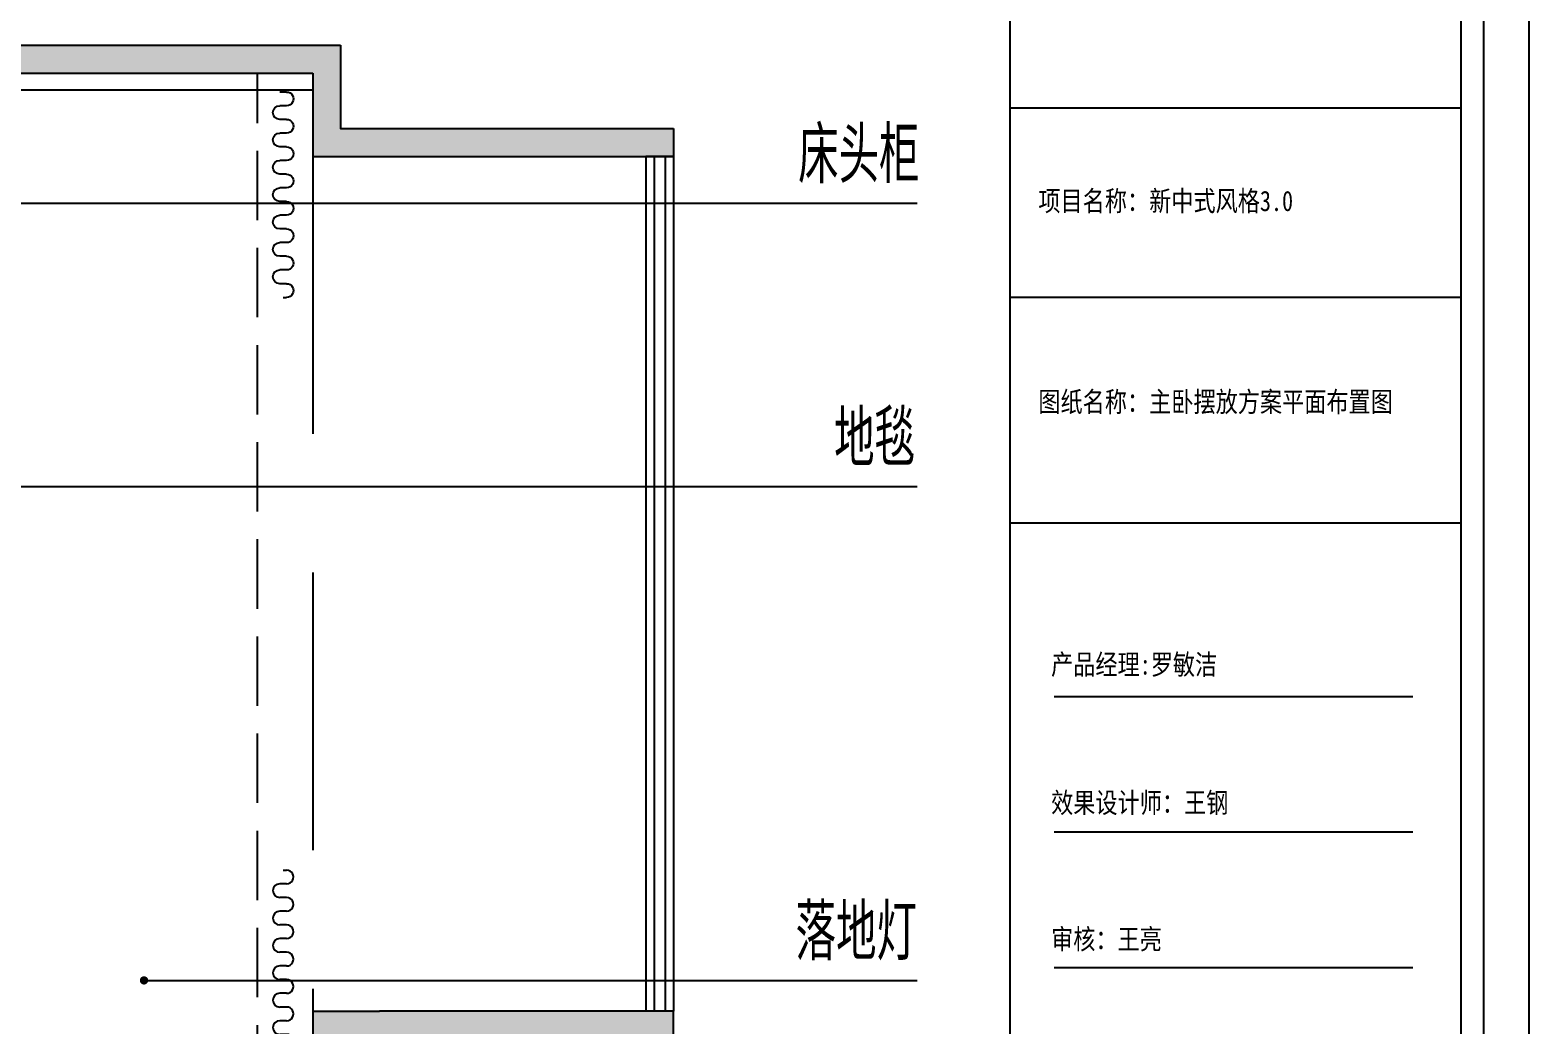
# Model space of a CAD drawing. Extents: x 23971 to 232415, y -48119 to 67869.
# Drawn here: x 189871 to 195275, y 36789 to 40374 of the extents above; entities that cross this region are included whole.
import ezdxf

# ---------------------------------------------------------------- set-up
doc = ezdxf.new("R2010")
doc.units = 0
doc.header["$LTSCALE"] = 1000
doc.header["$MEASUREMENT"] = 0
doc.linetypes.add('DASH', pattern=[0.35, 0.25, -0.1])
doc.linetypes.add('DASHED', pattern=[0.75, 0.5, -0.25])
for name, color, linetype in [('A-rc 混凝土墙', 255, 'Continuous'), ('A-WINDOW-门窗', 153, 'Continuous'), ('D-window 窗', 32, 'Continuous'), ('DS-DRAPERY', 32, 'Continuous'), ('PM-家具', 146, 'Continuous'), ('PUB_DIM', 3, 'Continuous'), ('PUB_TEXT', 7, 'Continuous'), ('WALL', 9, 'Continuous'), ('WINDOW', 4, 'Continuous'), ('活动家具', 7, 'Continuous')]:
    doc.layers.add(name, color=color, linetype=linetype)
doc.styles.add('_TCH_DIM', font='SIMPLEX', dxfattribs={"bigfont": 'GBCBIG'})
doc.styles.get("Standard").update_dxf_attribs({"font": 'gbenor.shx', "bigfont": 'gbcbig.shx'})
doc.styles.add('WJ', font='', dxfattribs={"width": 0.8, "height": 135})
doc.styles.get('WJ').set_extended_font_data('FangSong_GB2312')
doc.dimstyles.new('ISO-25', dxfattribs={"dimtxt": 2.5, "dimasz": 2.5, "dimexe": 1.25, "dimexo": 0.625, "dimtad": 1, "dimtxsty": 'Standard', "dimcen": 2.5, "dimadec": 0, "dimazin": 0, "dimtfac": 1, "dimtmove": 0, "dimatfit": 3, "dimfxl": 1, "dimarcsym": 0})
pattern_1 = [(225, (336821.013, 49020.184), (17.6776695, -17.6776695), []), (230, (336821.013, 49020.184), (-71.726018, 6.275213), [7.5, -82.5]), (175, (336821.01, 49020.184), (13.875133, -75.219213), [6, -66]), (280.4514, (336815.036, 49020.71), (-57.850938, -68.943954), [6.37402, -70.11421]), (226.1842, (336821.01, 49000.18), (-106.724105, 16.5519), [11.25, -123.75]), (276.6356, (336812.12, 49001.56), (-93.46627, -97.41179), [9.56103, -105.1713]), (171.1842, (336821.01, 49000.18), (-93.466195, -97.41186), [9, -99]), (201, (336811.013, 49005.184), (-59.690705, 40.26189), [7.5, -82.5]), (146, (336811.01, 49005.184), (-24.331533, -72.515005), [6, -66]), (251.4514, (336806.04, 49008.54), (-84.022263, -32.25305), [6.37402, -70.11421]), (217.5, (336821.013, 49020.184), (-1.2159855, -33.2893854), [0, -65.2, 0, -67, 0, -66.25]), (187.5, (336821.013, 49020.184), (-26.306954, -39.441171), [0, -38.2, 0, -63.7, 0, -25.25]), (147.5, (336843.313, 49020.184), (-53.3822436, 2.255487), [0, -25, 0, -78, 0, -103.5]), (137.5, (336853.313, 49020.184), (-58.318617, -10.010498), [0, -32.5, 0, -51.8, 0, -73.5])]

# ---------------------------------------------------------------- blocks, each defined once
blk = doc.blocks.new('40kuang')
at = {"color": 251}
blk.add_line((-169558.1, 28598.2), (-169558.1, 36672.9), dxfattribs=at)
for p, q in [((-171265.8, 28679.5), (-171265.8, 36591.5)), ((-169639.4, 28679.5), (-169639.4, 36591.5)), ((-171265.8, 34614.4), (-169639.4, 34614.4)), ((-171265.8, 33932.4), (-169639.4, 33932.4)), ((-171265.8, 33119.1), (-169639.4, 33119.1)), ((-171107.3, 32493.3), (-169814.7, 32493.3)), ((-171107.3, 32005.4), (-169814.7, 32005.4)), ((-171107.3, 31517.4), (-169814.7, 31517.4))]:
    blk.add_line(p, q)
blk.add_lwpolyline([(-181275.4, 28435.5), (-169395.4, 28435.5), (-169395.4, 36835.5), (-181275.4, 36835.5)], close=True)
at = {"char_height": 73.19, "attachment_point": 1, "style": 'WJ'}
for s, insert, width in [('{\\fSimSun|b0|i0|c134|p2;项目名称：新中式风格}3.0', (-171164, 34315.5), 1138.54), ('{\\fSimSun|b0|i0|c134|p2;产品经理:罗敏洁}', (-171118.1, 32645.4), 890.377), ('{\\fSimSun|b0|i0|c134|p2;审核：王亮}', (-171118.1, 31655.6), 437.804)]:
    blk.add_mtext(s, dxfattribs=dict(at, insert=insert, width=width))
blk = doc.blocks.new('B14-1')
for p, q in [((-933, 124), (-933, 148)), ((-837, 148), (-837, 100)), ((-741, 148), (-741, 100)), ((-645, 148), (-645, 100)), ((-549, 148), (-549, 100)), ((-453, 148), (-453, 100)), ((-357, 148), (-357, 100)), ((-261, 148), (-261, 100)), ((-165, 148), (-165, 100)), ((-69, 148), (-69, 100)), ((27, 148), (27, 100)), ((123, 148), (123, 100)), ((219, 148), (219, 100)), ((315, 148), (315, 100)), ((411, 148), (411, 100)), ((507, 148), (507, 100))]:
    blk.add_line(p, q)
blk.add_lwpolyline([(-933, 124, 0, 0, 0), (-1137, 124, 90, 0, 0), (-1245, 124, 0, 0, 0)], format="xyseb")
for centre, start, end in [((-885, 148), 360, 180.0002), ((-693, 148), 360, 180.0002), ((-501, 148), 360, 180.0002), ((-309, 148), 360, 180.0002), ((-117, 148), 360, 180.0002), ((75, 148), 0, 180.0002), ((267, 148), 0, 180.0002), ((459, 148), 0, 180.0002), ((-789, 100), 180, 360), ((-597, 100), 180, 360), ((-405, 100), 180, 360), ((-213, 100), 180, 360), ((-21, 100), 180, 0), ((171, 100), 180, 0), ((363, 100), 180, 0)]:
    blk.add_arc(centre, 48, start, end)

msp = doc.modelspace()

# ---------------------------------------------------------------- hatches: boundary and pattern name
at = {"layer": '活动家具'}
h = msp.add_hatch(dxfattribs=at)
h.set_pattern_fill('钢筋混凝土', color=251, scale=10, angle=180)
h.set_pattern_definition(pattern_1)
h.paths.add_polyline_path([(190990.7, 40318.5), (184990.7, 40318.5), (184990.7, 37538.5), (185090.7, 37538.5), (185090.7, 40218.5), (185690.7, 40218.5), (190890.7, 40218.5), (190890.7, 39918.5), (192190.7, 39918.5), (192190.7, 40018.5), (190990.7, 40018.5)])
h = msp.add_hatch(dxfattribs=at)
h.set_pattern_fill('钢筋混凝土', color=251, scale=10, angle=180)
h.set_pattern_definition(pattern_1)
h.paths.add_polyline_path([(190990.7, 36738.5), (192190.7, 36738.5), (192190.7, 36838.5), (191130.7, 36838.5), (190890.7, 36838.5), (190890.7, 36538.5), (185090.7, 36538.5), (185090.7, 36638.5), (184990.7, 36638.5), (184990.7, 36618.5), (184990.7, 36438.5), (190990.7, 36438.5)])

# ---------------------------------------------------------------- linework, layer by layer
at = {"layer": 'A-rc 混凝土墙'}
for p, q in [((184990.7, 40318.5), (190990.7, 40318.5)), ((185090.7, 40218.5), (190890.7, 40218.5)), ((190890.7, 40218.5), (190890.7, 39918.5)), ((192190.7, 40018.5), (192190.7, 39918.5)), ((190890.7, 36838.5), (190890.7, 36538.5)), ((192190.7, 36838.5), (191130.7, 36838.5)), ((192190.7, 36738.5), (192190.7, 36838.5))]:
    msp.add_line(p, q, dxfattribs=at)
for points in [[(190990.7, 40318.5), (190990.7, 40018.5), (192190.7, 40018.5)], [(190890.7, 39918.5), (192190.7, 39918.5)], [(190890.7, 36838.5), (191130.7, 36838.5)]]:
    msp.add_lwpolyline(points, dxfattribs=at)
at = {"layer": 'A-WINDOW-门窗', "color": 250, "linetype": 'DASHED', "ltscale": 2}
msp.add_line((190890.7, 39918.5), (190890.7, 36838.5), dxfattribs=at)
at = {"layer": 'D-window 窗', "color": 2}
msp.add_line((192190.7, 36838.5), (192090.7, 36838.5), dxfattribs=at)
at = {"layer": 'PM-家具'}
msp.add_line((189540.7, 40158.5), (190890.7, 40158.5), dxfattribs=at)
at = {"layer": 'WALL', "color": 251, "linetype": 'DASH'}
msp.add_line((190690.7, 36538.5), (190690.7, 40218.5), dxfattribs=at)
at = {"layer": 'WINDOW'}
for p, q in [((192090.7, 39918.5), (192090.7, 36838.5)), ((192190.7, 39918.5), (192090.7, 39918.5)), ((192120.7, 39918.5), (192120.7, 36838.5)), ((192160.7, 39918.5), (192160.7, 36838.5)), ((192190.7, 39918.5), (192190.7, 36838.5))]:
    msp.add_line(p, q, dxfattribs=at)

# ---------------------------------------------------------------- block references
at = {"color": 146}
msp.add_blockref('40kuang', (364669.9, 5478.9), dxfattribs=at)
at = {"layer": 'DS-DRAPERY', "yscale": 0.5138421538021635, "zscale": 0.5138421538021635, "rotation": 270}
for p, xscale in [((190720.1, 39889.8), -0.5138421538021635), ((190720.1, 36867.2), 0.5138421538021635)]:
    msp.add_blockref('B14-1', p, dxfattribs=dict(at, xscale=xscale))

# ---------------------------------------------------------------- texts
at = {"char_height": 73.19, "attachment_point": 1, "style": 'WJ'}
for s, insert, width in [('{\\fSimSun|b0|i0|c134|p2;图纸名称：主卧摆放方案平面布置图}', (193505.9, 39070.7), 1420.922), ('{\\fSimSun|b0|i0|c134|p2;效果设计师：王钢}', (193551.8, 37626.2), 914.728)]:
    msp.add_mtext(s, dxfattribs=dict(at, insert=insert, width=width))
at = {"layer": 'PUB_TEXT', "style": '_TCH_DIM'}
for s, p in [('床头柜', (192640, 39821.8, 0)), ('地毯', (192769.7, 38800.6, 0)), ('落地灯', (192630.7, 37021.4, 0))]:
    msp.add_text(s, height=202.55, dxfattribs=at).set_placement(p)

# ---------------------------------------------------------------- leaders
at = {"layer": 'PUB_DIM'}
for points in [[(189459.2, 39749.6, 0), (193069.4, 39749.6, 0)], [(189149.6, 38728.5, 0), (193069.4, 38728.5, 0)], [(190282.1, 36949.2, 0), (193069.4, 36949.2, 0)]]:
    msp.add_leader(points, dimstyle='ISO-25', override={"dimscale": 0, "dimasz": 120, "dimtad": 0, "dimldrblk": 'DotSmall', "dimfxl": 100, "dimfxlon": 1, "dimarcsym": 1}, dxfattribs=at)

doc.saveas('drawing.dxf')
